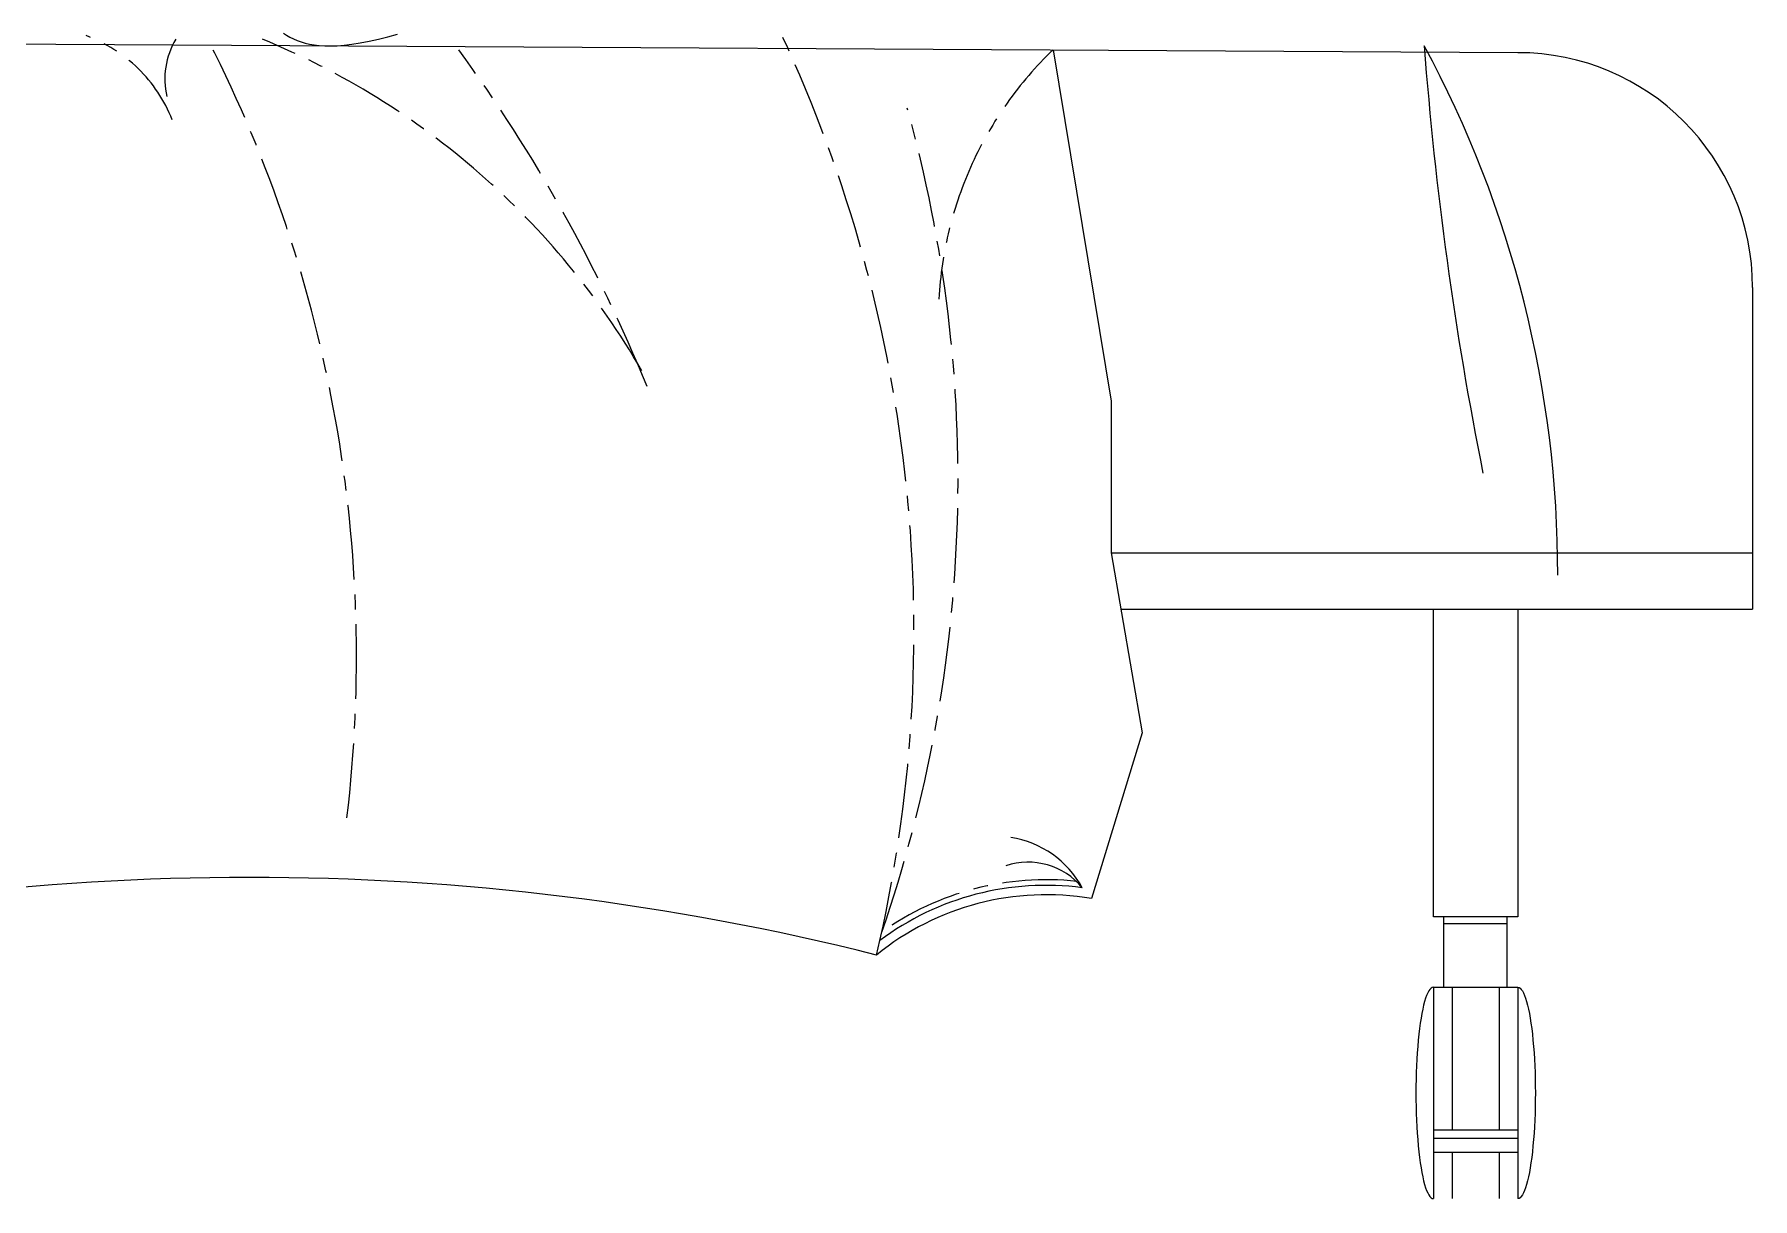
# Model space of a CAD drawing. Header units: millimetres. Extents: x 30176 to 68715, y 55479 to 72995.
# Drawn here: x 41779 to 42511, y 56892 to 57388 of the extents above; entities that cross this region are included whole.
import ezdxf

# ---------------------------------------------------------------- set-up
doc = ezdxf.new("R2010")
doc.units = ezdxf.units.MM
doc.linetypes.add('CENTER', pattern=[50.8, 31.75, -6.35, 6.35, -6.35])

# ---------------------------------------------------------------- blocks, each defined once
blk = doc.blocks.new('A$C09640132')
for p, q in [((1880, 488), (24, 498.5)), ((1354.22, 496.36), (1355.55, 495.48)), ((1355.55, 495.48), (1356.96, 494.67)), ((1356.96, 494.67), (1358.45, 493.92)), ((1358.45, 493.92), (1360.02, 493.25)), ((1360.02, 493.25), (1361.69, 492.64)), ((1361.69, 492.64), (1363.45, 492.11)), ((1363.45, 492.11), (1365.31, 491.66)), ((1365.31, 491.66), (1367.3, 491.3)), ((1367.3, 491.3), (1369.44, 491.04)), ((1369.44, 491.04), (1371.75, 490.89)), ((1371.75, 490.89), (1374.27, 490.86)), ((1374.27, 490.86), (1377.02, 490.97)), ((1377.02, 490.97), (1380.03, 491.22)), ((1380.03, 491.22), (1383.31, 491.62)), ((1383.31, 491.62), (1386.89, 492.2)), ((1386.89, 492.2), (1390.69, 492.92)), ((1390.69, 492.92), (1394.66, 493.78)), ((1394.66, 493.78), (1398.71, 494.76)), ((1398.71, 494.76), (1402.77, 495.84)), ((1682.02, 489.23), (1706.77, 339.54)), ((1980, 388), (1980, 263)), ((1706.77, 339.54), (1706.77, 275)), ((1706.77, 275), (1719.92, 198.35)), ((1706.77, 275), (1980, 275)), ((1980, 275), (1980, 251)), ((1710.88, 251), (1980, 251)), ((1844, 251), (1880, 251)), ((1844, 120), (1844, 251)), ((1880, 251), (1880, 120)), ((1719.92, 198.35), (1698.39, 127.74)), ((1880, 120), (1844, 120)), ((1875.5, 120), (1848.5, 120)), ((1848.5, 90), (1848.5, 120)), ((1875.5, 90), (1875.5, 120)), ((1875.5, 117), (1848.5, 117)), ((1844, 90), (1880, 90)), ((1844, 90), (1844, 0)), ((1852, 90), (1852, 29.35)), ((1872, 90), (1872, 29.35)), ((1880, 90), (1880, 0)), ((1844, 29.35), (1844, 19.78)), ((1844, 29.35), (1880, 29.35)), ((1880, 29.35), (1880, 19.78)), ((1844, 25.78), (1880, 25.78)), ((1844, 19.78), (1880, 19.78)), ((1852, 19.78), (1852, 0)), ((1872, 19.78), (1872, 0))]:
    blk.add_line(p, q)
at = {"linetype": 'CENTER'}
for centre, radius, start, end in [((1248.49, 436.48), 62.64, 21.42993, 69.82007), ((1336.76, 476.78), 33.12, 149.17254, 193.05262), ((807.11, 230.64), 578.18, 353.20232, 26.94192), ((1219.3, 186.5), 332.05, 30.01067, 67.71772), ((1020.58, 241.29), 602.19, 346.79668, 24.99593), ((882.88, 89.61), 676.58, 22.24988, 36.2027), ((1791.81, 374.76), 158.62, 133.80602, 176.99763), ((1053.18, 306.28), 588.35, 340.86875, 15.58198), ((1678.97, 15.22), 120.59, 83.73452, 125.44537)]:
    blk.add_arc(centre, radius, start, end, dxfattribs=at)
for centre, radius, start, end in [((1424.77, 266.23), 472.22, 359.90341, 28.41355), ((3327.77, 602.82), 1491.87, 184.30115, 191.36333), ((1880, 388), 100, 0, 90), ((1657.73, 112.34), 41.86, 28.62416, 81.41297), ((1671.26, 113.07), 30.2, 39.77052, 108.06787), ((1339.67, -959.06), 1095.87, 75.88879, 104.11121), ((1678.97, 15.22), 118.19, 82.4667, 126.74828), ((1678.97, 15.22), 114.19, 80.20731, 129.17175)]:
    blk.add_arc(centre, radius, start, end)
blk.add_ellipse((1844, 45), major_axis=(0, 45), ratio=0.165349, start_param=0, end_param=3.141593)
at = {"extrusion": (0, 0, -1)}
blk.add_ellipse((1880, 45), major_axis=(0, 45), ratio=0.165349, start_param=0, end_param=3.141593, dxfattribs=at)

msp = doc.modelspace()

# ---------------------------------------------------------------- block references
msp.add_blockref('A$C09640132', (40530.83, 56892.04))

doc.saveas('drawing.dxf')
